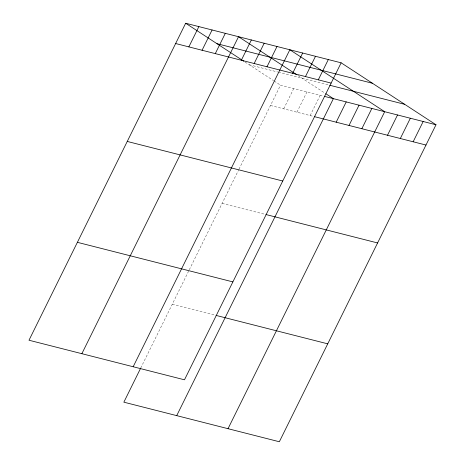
<?xml version="1.0" encoding="UTF-8"?>
<svg xmlns="http://www.w3.org/2000/svg" width="465" height="465" viewBox="0 0 465 465"><rect width="100%" height="100%" fill="white"/><g stroke="black" fill="none" stroke-linecap="round" stroke-linejoin="round"><path stroke-width="0.35" stroke-dasharray="2.33 1.74" d="M140.715 368.065L188.976 270.421M189.296 269.77L238.655 169.905M238.964 169.272L280.517 85.194L323.646 96.168M283.714 108.833L293.735 88.559M296.932 112.199L306.952 91.919M310.149 115.558L320.17 95.284M249.217 64.751L277.733 72.011M278.43 72.185L329.086 85.078M270.496 105.468L313.625 116.448M222.107 203.385L265.23 214.359M172.248 304.267L215.376 315.241M297.902 75.475L324.686 92.971M245.038 62.019L273.565 80.648M274.141 81.032L280.517 85.194"/><path stroke-width="0.7" d="M341.147 62.822L185.663 23.25L28.999 340.235L184.483 379.806L341.147 62.822L436.001 124.765L279.337 441.75L123.853 402.178L140.401 368.699M188.854 46.889L198.875 26.615M202.072 50.255L212.092 29.975M215.289 53.614L225.31 33.34M81.863 353.691L238.528 36.706L296.705 74.696M241.329 60.247L251.356 39.967M254.157 63.507L264.178 43.233M266.986 66.774L277.006 46.5M133.17 366.746L289.834 49.761L384.695 111.705L228.03 428.689M292.642 73.301L302.663 53.027M305.47 76.568L315.491 56.294M318.298 79.835L328.319 59.555M176.717 415.634L333.382 98.65L325.849 93.727M336.189 122.19L346.21 101.911M349.017 125.451L359.038 105.177M361.846 128.718L371.866 108.444M387.502 135.245L397.523 114.971M400.324 138.512L410.345 118.238M413.153 141.779L423.173 121.499M216.963 43.693L372.448 83.264M175.642 43.524L331.127 83.096M329.761 85.252L404.701 104.323M324.343 96.348L436.001 124.765M314.323 116.622L425.981 145.039M127.247 141.441L282.732 181.013M265.928 214.534L377.592 242.957M77.388 242.323L232.872 281.895M216.068 315.415L327.732 343.838M185.663 23.25L243.84 61.241"/></g></svg>
